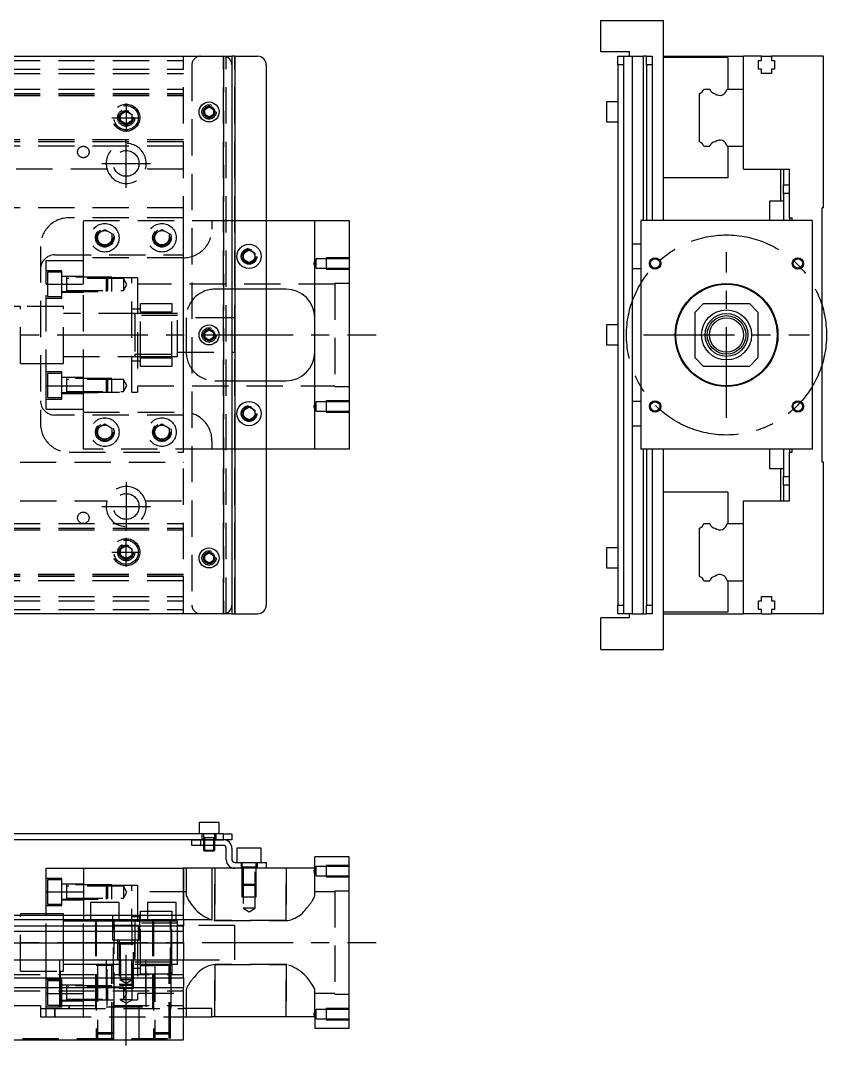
# Model space of a CAD drawing. Extents: x -15 to 762, y -285 to 112.
# Drawn here: x 480 to 762.1, y -248.6 to 110 of the extents above; entities that cross this region are included whole.
import ezdxf

# ---------------------------------------------------------------- set-up
doc = ezdxf.new("R2010")
doc.units = 0
doc.linetypes.add('CENTER', pattern=[50.8, 31.75, -6.35, 6.35, -6.35])
doc.linetypes.add('DASHED', pattern=[19.05, 12.7, -6.35])
doc.layers.get('0').update_dxf_attribs({"linetype": 'CONTINUOUS'})
doc.layers.add('CENTER', color=1, linetype='CENTER')

msp = doc.modelspace()

# ---------------------------------------------------------------- linework, layer by layer
at = {"color": 7, "linetype": 'CONTINUOUS'}
for p, q in [((683.1, 110), (705.1, 110)), ((683.1, 99), (683.1, 110)), ((705.1, 40), (705.1, 110)), ((3, 97.5), (551, 97.5)), ((551, 97.5), (554, 97.5)), ((554, 97.5), (554, 94.5)), ((555, 97.5), (554, 97.5)), ((555, 97.5), (555, -97.5)), ((555, 97.5), (563, 97.5)), ((693.1, 99), (683.1, 99)), ((689.1, 97.5), (691.1, 97.5)), ((689.1, 94.5), (689.1, 97.5)), ((691.1, 97.5), (694.1, 97.5)), ((691.1, 97.5), (691.1, 94.5)), ((693.1, 97.5), (693.1, 99)), ((694.1, 97.5), (694.1, 31.75)), ((694.1, 97.5), (698.1, 97.5)), ((698.1, 40), (698.1, 97.5)), ((699.1, 97.5), (698.1, 97.5)), ((699.1, 97.5), (701.1, 97.5)), ((699.1, 94.5), (699.1, 97.5)), ((701.1, 97.5), (701.1, 94.5)), ((705.1, 97.5), (733.1, 97.5)), ((727.6, 97), (705.1, 97)), ((727.6, 97), (727.6, 86)), ((733.1, 86), (733.1, 97.5)), ((739.4, 97.5), (733.1, 97.5)), ((739.4, 97.5), (742.8, 97.5)), ((739.4, 96), (739.4, 97.5)), ((742.8, 97.5), (742.8, 96)), ((761.1, 97.5), (742.8, 97.5)), ((761.1, 44.5), (761.1, 97.5)), ((554, 94.5), (554, -94.5)), ((566, 94.5), (566, -94.5)), ((691.1, 94.5), (689.1, 94.5)), ((689.1, 94.5), (689.1, -94.5)), ((691.1, 94.5), (691.1, -94.5)), ((701.1, 94.5), (699.1, 94.5)), ((699.1, 94.5), (699.1, 40)), ((701.1, 94.5), (701.1, 40)), ((738.25, 96), (739.4, 96)), ((738.25, 93), (738.25, 96)), ((742.8, 96), (743.95, 96)), ((743.95, 96), (743.95, 93)), ((739.4, 93), (738.25, 93)), ((739.4, 91.5), (739.4, 93)), ((742.8, 91.5), (739.4, 91.5)), ((742.8, 93), (742.8, 91.5)), ((743.95, 93), (742.8, 93)), ((717.6, 67.539608), (717.6, 84.460392)), ((719.139608, 86), (721.260392, 86)), ((727.281934, 86), (733.1, 86)), ((733.1, 66), (733.1, 86)), ((733.1, 66), (733.1, 86)), ((544.5, 78.866026), (546, 79.73205)), ((546, 79.73205), (547.5, 78.866026)), ((685.1, 81.5), (685.1, 78)), ((689.1, 81.5), (685.1, 81.5)), ((544.5, 77.133974), (544.5, 78.866026)), ((546, 76.26795), (544.5, 77.133974)), ((547.5, 77.133974), (546, 76.26795)), ((547.5, 78.866026), (547.5, 77.133974)), ((685.1, 78), (685.1, 74.5)), ((685.1, 74.5), (689.1, 74.5)), ((719.139608, 66), (721.260392, 66)), ((727.281934, 66), (733.1, 66)), ((727.6, 66), (727.6, 55)), ((733.1, 58), (733.1, 66)), ((733.1, 58), (749.1, 58)), ((746.1, 46.75), (746.1, 58)), ((747.1, 58), (747.1, 52.5)), ((749.1, 41), (749.1, 58)), ((727.6, 55), (705.1, 55)), ((747.1, 52.5), (749.1, 52.5)), ((747.1, 49.5), (747.1, 52.5)), ((742.1, 46.75), (742.1, 42.5)), ((747.1, 46.75), (742.1, 46.75)), ((749.1, 49.5), (747.1, 49.5)), ((747.1, 49.5), (747.1, 40)), ((761.1, 44.5), (760.6, 44.5)), ((760.6, -44.5), (760.6, 44.5)), ((566.005, 40), (583.005, 40)), ((583.005, -40), (583.005, 40)), ((583.005, 40), (595.005, 40)), ((595.005, 40), (595.005, -40)), ((697.1, 40), (697.1, -40)), ((757.1, 40), (697.1, 40)), ((742.1, 42.5), (742.1, 40)), ((749.1, 41), (750.1, 41)), ((749.1, 41), (749.1, 40)), ((750.1, 40), (750.1, 41)), ((757.1, 40), (757.1, -40)), ((558.005, 28.6547), (560.005, 29.809402)), ((560.005, 29.809402), (562.005, 28.6547)), ((694.1, 31.75), (694.1, 27.5)), ((697.1, 31.75), (694.1, 31.75)), ((558.005, 26.3453), (558.005, 28.6547)), ((560.005, 25.190598), (558.005, 26.3453)), ((562.005, 26.3453), (560.005, 25.190598)), ((562.005, 28.6547), (562.005, 26.3453)), ((694.1, 27.5), (694.1, 23.25)), ((694.1, 23.25), (694.1, -23.25)), ((694.1, 23.25), (697.1, 23.25)), ((573.005, 16), (566.005, 16)), ((719.1, 11), (716.1, 8)), ((719.1, 11), (735.1, 11)), ((738.1, 8), (735.1, 11)), ((716.1, -8), (716.1, 8)), ((738.1, 8), (738.1, -8)), ((544.505, 0.866026), (546.005, 1.73205)), ((544.505, -0.866026), (544.505, 0.866026)), ((546.005, 1.73205), (547.505, 0.866026)), ((547.505, 0.866026), (547.505, -0.866026)), ((685.1, 3.5), (685.1, 0)), ((689.1, 3.5), (685.1, 3.5)), ((546.005, -1.73205), (544.505, -0.866026)), ((547.505, -0.866026), (546.005, -1.73205)), ((685.1, 0), (685.1, -3.5)), ((685.1, -3.5), (689.1, -3.5)), ((716.1, -8), (719.1, -11)), ((735.1, -11), (738.1, -8)), ((735.1, -11), (719.1, -11)), ((566.005, -16), (573.005, -16)), ((694.1, -23.25), (694.1, -27.5)), ((697.1, -23.25), (694.1, -23.25)), ((558.005, -26.3453), (560.005, -25.190598)), ((558.005, -28.6547), (558.005, -26.3453)), ((560.005, -29.809402), (558.005, -28.6547)), ((560.005, -25.190598), (562.005, -26.3453)), ((562.005, -28.6547), (560.005, -29.809402)), ((562.005, -26.3453), (562.005, -28.6547)), ((694.1, -27.5), (694.1, -31.75)), ((694.1, -31.75), (694.1, -97.5)), ((694.1, -31.75), (697.1, -31.75)), ((583.005, -40), (566.005, -40)), ((595.005, -40), (583.005, -40)), ((757.1, -40), (697.1, -40)), ((698.1, -97.5), (698.1, -40)), ((699.1, -40), (699.1, -94.5)), ((701.1, -40), (701.1, -94.5)), ((705.1, -110), (705.1, -40)), ((742.1, -40), (742.1, -42.5)), ((742.1, -42.5), (742.1, -46.75)), ((747.1, -40), (747.1, -49.5)), ((748.7, -39.999994), (748.7, -40.000852)), ((749.1, -40), (749.1, -41)), ((749.1, -58), (749.1, -41)), ((749.1, -41), (750.1, -41)), ((750.1, -41), (750.1, -40)), ((761.1, -44.5), (760.6, -44.5)), ((761.1, -97.5), (761.1, -44.5)), ((742.1, -46.75), (747.1, -46.75)), ((746.1, -58), (746.1, -46.75)), ((747.1, -49.5), (749.1, -49.5)), ((747.1, -52.5), (747.1, -49.5)), ((749.1, -52.5), (747.1, -52.5)), ((747.1, -52.5), (747.1, -58)), ((727.6, -55), (705.1, -55)), ((727.6, -55), (727.6, -66)), ((733.1, -66), (733.1, -58)), ((733.1, -58), (749.1, -58)), ((717.6, -84.460392), (717.6, -67.539608)), ((719.139608, -66), (721.260392, -66)), ((727.281934, -66), (733.1, -66)), ((733.1, -86), (733.1, -66)), ((733.1, -86), (733.1, -66)), ((685.1, -74.5), (685.1, -78)), ((689.1, -74.5), (685.1, -74.5)), ((544.5, -77.133974), (546, -76.26795)), ((544.5, -78.866026), (544.5, -77.133974)), ((546, -79.73205), (544.5, -78.866026)), ((546, -76.26795), (547.5, -77.133974)), ((547.5, -78.866026), (546, -79.73205)), ((547.5, -77.133974), (547.5, -78.866026)), ((685.1, -78), (685.1, -81.5)), ((685.1, -81.5), (689.1, -81.5)), ((719.139608, -86), (721.260392, -86)), ((727.281934, -86), (733.1, -86)), ((727.6, -86), (727.6, -97)), ((733.1, -97.5), (733.1, -86)), ((738.25, -93), (739.4, -93)), ((738.25, -96), (738.25, -93)), ((739.4, -91.5), (742.8, -91.5)), ((739.4, -93), (739.4, -91.5)), ((742.8, -91.5), (742.8, -93)), ((742.8, -93), (743.95, -93)), ((743.95, -93), (743.95, -96)), ((554, -94.5), (554, -97.5)), ((689.1, -94.5), (691.1, -94.5)), ((689.1, -97.5), (689.1, -94.5)), ((691.1, -94.5), (691.1, -97.5)), ((699.1, -94.5), (701.1, -94.5)), ((699.1, -97.5), (699.1, -94.5)), ((701.1, -94.5), (701.1, -97.5)), ((739.4, -96), (738.25, -96)), ((739.4, -97.5), (739.4, -96)), ((742.8, -96), (742.8, -97.5)), ((743.95, -96), (742.8, -96)), ((551, -97.5), (3, -97.5)), ((554, -97.5), (551, -97.5)), ((554, -97.5), (555, -97.5)), ((555, -97.5), (563, -97.5)), ((683.1, -110), (683.1, -99)), ((693.1, -99), (683.1, -99)), ((691.1, -97.5), (689.1, -97.5)), ((694.1, -97.5), (691.1, -97.5)), ((693.1, -99), (693.1, -97.5)), ((694.1, -97.5), (698.1, -97.5)), ((698.1, -97.5), (699.1, -97.5)), ((701.1, -97.5), (699.1, -97.5)), ((727.6, -97), (705.1, -97)), ((705.1, -97.5), (733.1, -97.5)), ((739.4, -97.5), (733.1, -97.5)), ((739.4, -97.5), (742.8, -97.5)), ((761.1, -97.5), (742.8, -97.5)), ((683.1, -110), (705.1, -110)), ((549.505, -170.55), (542.505, -170.55)), ((542.505, -170.55), (542.505, -174.55)), ((549.505, -174.55), (549.505, -170.55)), ((551, -174.55), (377, -174.55)), ((551.005, -176.55), (551.005, -174.55)), ((551.005, -174.55), (554.005, -174.55)), ((554.005, -174.55), (554.005, -176.55)), ((543, -176.55), (377, -176.55)), ((540.005, -178.55), (540.005, -176.55)), ((543.005, -178.55), (540.005, -178.55)), ((543.005, -176.55), (543.005, -178.55)), ((543.005, -176.55), (551.005, -176.55)), ((551.005, -176.55), (543.005, -176.55)), ((551.005, -178.55), (543.005, -178.55)), ((544.005, -178.55), (544.005, -180.2)), ((544.355, -178.55), (544.355, -180.55)), ((547.655, -180.55), (547.655, -178.55)), ((548.005, -180.2), (548.005, -178.55)), ((554.005, -176.55), (551.005, -176.55)), ((544.005, -180.2), (548.005, -180.2)), ((544.005, -180.2), (544.355, -180.55)), ((547.655, -180.55), (544.355, -180.55)), ((547.655, -180.55), (548.005, -180.2)), ((552.005, -183.55), (552.005, -179.55)), ((554.005, -179.55), (554.005, -183.55)), ((564.255, -179.55), (555.755, -179.55)), ((555.755, -179.55), (555.755, -184.55)), ((564.255, -184.55), (564.255, -179.55)), ((595.005, -182.55), (583.005, -182.55)), ((583.005, -186.55), (583.005, -182.55)), ((595.005, -242.55), (595.005, -182.55)), ((555.005, -184.55), (563.005, -184.55)), ((563.005, -186.55), (563.005, -184.55)), ((563.005, -184.55), (566.005, -184.55)), ((566.005, -184.55), (566.005, -186.55)), ((489.005, -186.55), (502.005, -186.55)), ((489.005, -194.76658), (489.005, -186.55)), ((502.005, -186.55), (502.005, -203.05)), ((502.005, -186.55), (537.005, -186.55)), ((537.005, -203.05), (537.005, -186.55)), ((547.005, -186.55), (537.005, -186.55)), ((555.005, -186.55), (547.005, -186.55)), ((547.005, -186.55), (547.005, -204.55)), ((563.005, -186.55), (555.005, -186.55)), ((566.005, -186.55), (563.005, -186.55)), ((583.005, -186.55), (566.005, -186.55)), ((489.005, -194.76658), (502.005, -194.76658)), ((489.005, -203.05), (489.005, -194.76658)), ((514.505, -198.55), (504.505, -198.55)), ((504.505, -198.55), (504.505, -203.05)), ((514.505, -203.05), (514.505, -198.55)), ((534.505, -198.55), (524.505, -198.55)), ((524.505, -198.55), (524.505, -203.05)), ((534.505, -203.05), (534.505, -198.55)), ((537, -203.05), (370.5, -203.05)), ((480.005, -202.55), (480, -202.55)), ((480.005, -202.55), (480.005, -203.05)), ((489.005, -202.55), (480.005, -202.55)), ((480.01, -202.55), (480.005, -202.55)), ((537.005, -204.589608), (537.005, -203.05)), ((537, -204.589608), (370.5, -204.589608)), ((370.5, -206.710392), (537, -206.710392)), ((547.005, -204.55), (537.005, -204.55)), ((537.005, -204.589608), (537.005, -206.710392)), ((537.005, -208.620532), (537.005, -206.710392)), ((537, -208.620532), (370.5, -208.620532)), ((537.005, -212.731934), (537.005, -208.620532)), ((537, -212.731934), (370.5, -212.731934)), ((537.005, -212.731934), (537.005, -218.55)), ((17, -218.55), (537, -218.55)), ((537.005, -224.85), (537.005, -218.55)), ((17, -224.85), (537, -224.85)), ((537.005, -224.85), (537.005, -228.25)), ((17, -228.25), (537, -228.25)), ((537.005, -246.55), (537.005, -228.25)), ((547.005, -235.55), (537.005, -235.55)), ((547.005, -238.55), (547.005, -235.55)), ((537.005, -238.55), (547.005, -238.55)), ((583.005, -238.55), (547.005, -238.55)), ((583.005, -238.55), (583.005, -242.55)), ((595.005, -242.55), (583.005, -242.55)), ((17, -246.55), (537, -246.55))]:
    msp.add_line(p, q, dxfattribs=at)
at = {"color": 3, "linetype": 'DASHED'}
for p, q in [((537, -97.5), (537, 97.5)), ((551, -97.5), (551, 97.5)), ((551, 97.5), (551, -97.5)), ((552, -97.5), (552, 97.5)), ((555, -97.5), (555, 97.5)), ((17, 96), (537, 96)), ((540, 94.5), (540, -94.5)), ((17, 93), (537, 93)), ((17, 91.5), (537, 91.5)), ((17, 86), (537, 86)), ((17, 84.460392), (537, 84.460392)), ((17, 84.403994), (537, 84.403994)), ((17, 83.8), (537, 83.8)), ((515, 77.1547), (517, 78.309402)), ((515, 74.8453), (515, 77.1547)), ((517, 78.309402), (519, 77.1547)), ((519, 77.1547), (519, 74.8453)), ((519.483582, 76.286038), (519.5, 76)), ((547.973226, 78.326156), (548, 78)), ((517, 73.690598), (515, 74.8453)), ((519, 74.8453), (517, 73.690598)), ((537, 68.2), (17, 68.2)), ((537, 67.596006), (17, 67.596006)), ((537, 67.539608), (17, 67.539608)), ((537, 66), (17, 66)), ((510.291796, 58), (403.708204, 58)), ((537, 58), (523.708204, 58)), ((537, 44.5), (22.640312, 44.5)), ((537.005, 41), (497.005, 41)), ((502.005, 27), (502.005, 40)), ((502.005, 40), (547.005, 40)), ((537.005, 28), (537.005, 41)), ((547.005, 40), (547.005, 37)), ((547.005, 40), (554.005, 40)), ((554.005, 40), (566.005, 40)), ((507.005, 35.443376), (509.505, 36.886752)), ((509.505, 36.886752), (512.005, 35.443376)), ((527.005, 35.443376), (529.505, 36.886752)), ((529.505, 36.886752), (532.005, 35.443376)), ((507.005, 32.556624), (507.005, 35.443376)), ((509.505, 31.113248), (507.005, 32.556624)), ((512.005, 32.556624), (509.505, 31.113248)), ((512.005, 35.443376), (512.005, 32.556624)), ((512.482798, 34.364306), (512.505, 34)), ((527.005, 32.556624), (527.005, 35.443376)), ((529.505, 31.113248), (527.005, 32.556624)), ((532.005, 32.556624), (529.505, 31.113248)), ((532.005, 35.443376), (532.005, 32.556624)), ((532.482798, 34.364306), (532.505, 34)), ((487.005, 31), (487.005, -31)), ((489.005, 26), (502.005, 26)), ((489.005, 17.78342), (489.005, 26)), ((492.005, 28), (537.005, 28)), ((502.005, 17.78342), (502.005, 27)), ((537.005, 27), (502.005, 27)), ((502.005, 17.78342), (502.005, 26)), ((537.005, -28), (537.005, 28)), ((557.505, 27.5), (557.53189, 27.865682)), ((583.505, 26.65), (582.552372, 25)), ((583.505, 23.35), (583.505, 26.65)), ((587.005, 26.65), (583.505, 26.65)), ((587.005, 26.999994), (587.005, 23.000006)), ((595.005, 26.999994), (587.005, 26.999994)), ((595.005, 26.65), (587.005, 26.65)), ((494.505, 22.42767), (489.005, 22.42767)), ((489.505, 21.92767), (489.505, 13.42767)), ((494.505, 21.92767), (489.505, 21.92767)), ((494.505, 12.92767), (494.505, 22.42767)), ((582.552372, 25), (583.505, 23.35)), ((583.505, 23.35), (587.005, 23.35)), ((587.005, 23.35), (595.005, 23.35)), ((587.005, 23.000006), (595.005, 23.000006)), ((502.005, 20.42767), (494.505, 20.42767)), ((512.005, 20.177664), (494.505, 20.177664)), ((496.105, 20.177674), (496.105, 15.177664)), ((516.005, 19.77767), (496.105, 19.77767)), ((519.005, 20), (502.005, 20)), ((519.005, 20), (502.005, 20)), ((510.105, 15.17767), (510.105, 20.17767)), ((510.505, 19.77767), (510.105, 20.17767)), ((510.505, 19.77767), (510.505, 15.57767)), ((512.005, 15.177674), (512.005, 20.177664)), ((516.005, 19.77767), (516.005, 15.57767)), ((517.217436, 17.67767), (516.005, 19.77767)), ((519.005, -20), (519.005, 20)), ((521.005, 20), (519.005, 20)), ((521.005, 20), (521.005, -20)), ((590.005, 18), (590.005, -18)), ((595.005, 18), (590.005, 18)), ((489.005, -17.78342), (489.005, 17.78342)), ((489.005, 17.78342), (502.005, 17.78342)), ((494.505, 15.177674), (512.005, 15.177674)), ((494.505, 14.92767), (502.005, 14.92767)), ((496.105, 15.57767), (516.005, 15.57767)), ((502.005, -17.78342), (502.005, 17.78342)), ((502.005, -17.78342), (502.005, 17.78342)), ((510.105, 15.17767), (510.505, 15.57767)), ((516.005, 15.57767), (517.217436, 17.67767)), ((590.005, 17.75), (521.005, 17.75)), ((554.005, 16), (548.005, 16)), ((566.005, 16), (554.005, 16)), ((489.005, 12.92767), (494.505, 12.92767)), ((489.505, 13.42767), (494.505, 13.42767)), ((522.005, 11), (533.005, 11)), ((522.005, 8), (522.005, 11)), ((533.005, 11), (533.005, 8)), ((480.005, 10), (292, 10)), ((480.005, -10), (480.005, 10)), ((495.005, 10), (480.005, 10)), ((495.005, 10), (489.005, 10)), ((495.005, -10), (495.005, 10)), ((495.005, -10), (495.005, 10)), ((520.01, 7.5), (495.005, 7.5)), ((520, 7.5), (495.005, 7.5)), ((522.005, 9), (519.005, 9)), ((533.005, 7.5), (520, 7.5)), ((520.01, 7.5), (520, 7.5)), ((520.005, 6.950984), (520.005, 7.5)), ((520.005, 7.5), (520.005, 6.951128)), ((533.005, 7.5), (520.01, 7.5)), ((533.005, 8), (522.005, 8)), ((522.005, -8), (522.005, 8)), ((533.005, -8), (533.005, 8)), ((535.005, 7.5), (533.005, 7.5)), ((535.005, -7.5), (535.005, 7.5)), ((520.005, 6.951128), (520.005, -6.950984)), ((535.005, 6.75), (520.005, 6.75)), ((554.005, 6), (535.005, 6)), ((538.005, 6), (538.005, -6)), ((555.005, 6), (554.005, 6)), ((555.005, -6), (555.005, 6)), ((547.978226, 0.326156), (548.005, 0)), ((520.005, -6.75), (535.005, -6.75)), ((520.005, -7.499332), (520.005, -6.950962)), ((520.005, -6.950984), (520.005, -7.5)), ((535.005, -6), (554.005, -6)), ((554.005, -6), (555.005, -6)), ((292, -10), (480.005, -10)), ((480.005, -10), (495.005, -10)), ((489.005, -10), (495.005, -10)), ((495.005, -7.5), (520.01, -7.5)), ((495.005, -7.5), (520, -7.5)), ((519.005, -9), (522.005, -9)), ((520, -7.5), (533.005, -7.5)), ((520, -7.5), (520.01, -7.5)), ((520.005, -7.5), (520.005, -7.499332)), ((520.01, -7.5), (533.005, -7.5)), ((522.005, -8), (533.005, -8)), ((522.005, -11), (522.005, -8)), ((533.005, -7.5), (535.005, -7.5)), ((533.005, -8), (533.005, -11)), ((494.505, -12.92767), (489.005, -12.92767)), ((489.505, -13.42767), (489.505, -21.92767)), ((494.505, -13.42767), (489.505, -13.42767)), ((494.505, -22.42767), (494.505, -12.92767)), ((533.005, -11), (522.005, -11)), ((489.005, -17.78342), (502.005, -17.78342)), ((489.005, -26), (489.005, -17.78342)), ((502.005, -14.92767), (494.505, -14.92767)), ((512.005, -15.177674), (494.505, -15.177674)), ((496.105, -15.177664), (496.105, -20.177674)), ((516.005, -15.57767), (496.105, -15.57767)), ((502.005, -26), (502.005, -17.78342)), ((502.005, -27), (502.005, -17.78342)), ((510.105, -20.17767), (510.105, -15.17767)), ((510.505, -15.57767), (510.105, -15.17767)), ((510.505, -15.57767), (510.505, -19.77767)), ((512.005, -20.177664), (512.005, -15.177674)), ((516.005, -15.57767), (516.005, -19.77767)), ((517.217436, -17.67767), (516.005, -15.57767)), ((516.005, -19.77767), (517.217436, -17.67767)), ((521.005, -17.75), (590.005, -17.75)), ((548.005, -16), (554.005, -16)), ((554.005, -16), (566.005, -16)), ((494.505, -20.177664), (512.005, -20.177664)), ((494.505, -20.42767), (502.005, -20.42767)), ((496.105, -19.77767), (516.005, -19.77767)), ((502.005, -20), (519.005, -20)), ((502.005, -20), (519.005, -20)), ((510.105, -20.17767), (510.505, -19.77767)), ((519.005, -20), (521.005, -20)), ((590.005, -18), (595.005, -18)), ((489.005, -22.42767), (494.505, -22.42767)), ((489.505, -21.92767), (494.505, -21.92767)), ((583.505, -23.35), (582.552372, -25)), ((582.552372, -25), (583.505, -26.65)), ((583.505, -26.65), (583.505, -23.35)), ((587.005, -23.35), (583.505, -23.35)), ((587.005, -23.000006), (587.005, -26.999994)), ((595.005, -23.000006), (587.005, -23.000006)), ((595.005, -23.35), (587.005, -23.35)), ((489.005, -26), (502.005, -26)), ((537.005, -28), (492.005, -28)), ((502.005, -27), (537.005, -27)), ((502.005, -40), (502.005, -27)), ((537.005, -41), (537.005, -28)), ((557.505, -27.5), (557.53189, -27.134318)), ((583.505, -26.65), (587.005, -26.65)), ((587.005, -26.65), (595.005, -26.65)), ((587.005, -26.999994), (595.005, -26.999994)), ((507.005, -32.556624), (509.505, -31.113248)), ((509.505, -31.113248), (512.005, -32.556624)), ((527.005, -32.556624), (529.505, -31.113248)), ((529.505, -31.113248), (532.005, -32.556624)), ((506.505, -34), (506.525026, -33.653944)), ((507.005, -35.443376), (507.005, -32.556624)), ((509.505, -36.886752), (507.005, -35.443376)), ((512.005, -35.443376), (509.505, -36.886752)), ((512.005, -32.556624), (512.005, -35.443376)), ((526.505, -34), (526.525026, -33.653944)), ((527.005, -35.443376), (527.005, -32.556624)), ((529.505, -36.886752), (527.005, -35.443376)), ((532.005, -35.443376), (529.505, -36.886752)), ((532.005, -32.556624), (532.005, -35.443376)), ((547.005, -37), (547.005, -40)), ((497.005, -41), (537.005, -41)), ((547.005, -40), (502.005, -40)), ((554.005, -40), (547.005, -40)), ((566.005, -40), (554.005, -40)), ((22.640312, -44.5), (537, -44.5)), ((403.708204, -58), (510.291796, -58)), ((523.708204, -58), (537, -58)), ((17, -66), (537, -66)), ((17, -67.539608), (537, -67.539608)), ((17, -67.596006), (537, -67.596006)), ((17, -68.2), (537, -68.2)), ((515, -74.8453), (517, -73.690598)), ((515, -77.1547), (515, -74.8453)), ((517, -73.690598), (519, -74.8453)), ((519, -74.8453), (519, -77.1547)), ((517, -78.309402), (515, -77.1547)), ((519, -77.1547), (517, -78.309402)), ((519.483582, -75.713962), (519.5, -76)), ((547.973226, -77.673844), (548, -78)), ((537, -83.8), (17, -83.8)), ((537, -84.403994), (17, -84.403994)), ((537, -84.460392), (17, -84.460392)), ((537, -86), (17, -86)), ((537, -86), (537, -84.460392)), ((17, -91.5), (537, -91.5)), ((17, -93), (537, -93)), ((17, -96), (537, -96)), ((543.505, -174.55), (543.505, -176.55)), ((544.005, -174.55), (544.005, -178.55)), ((548.005, -178.55), (548.005, -174.55)), ((548.505, -176.55), (548.505, -174.55)), ((540.005, -176.55), (543.005, -176.55)), ((548.005006, -175.95), (544.004994, -175.95)), ((544.005006, -176.55), (544.005006, -178.55)), ((544.355, -175.95), (544.355, -178.55)), ((547.655, -178.55), (547.655, -175.95)), ((548.004994, -178.55), (548.004994, -176.55)), ((557.255, -184.55), (557.255, -186.55)), ((562.505006, -186.15), (557.504994, -186.15)), ((557.505006, -184.55), (557.505006, -196.55)), ((557.905, -186.15), (557.905, -200.55)), ((562.105, -200.55), (562.105, -186.15)), ((562.504994, -196.55), (562.504994, -184.55)), ((562.755, -186.55), (562.755, -184.55)), ((583.505, -185.9), (582.552372, -187.55)), ((583.505, -189.2), (583.505, -185.9)), ((587.005, -185.9), (583.505, -185.9)), ((587.005, -185.550006), (587.005, -189.549994)), ((595.005, -185.550006), (587.005, -185.550006)), ((595.005, -185.9), (587.005, -185.9)), ((537.005, -186.55), (537.005, -203.05)), ((538.005, -186.55), (538.005, -195.844836)), ((548.005, -204.864786), (548.005, -186.55)), ((548.005, -186.55), (548.005, -204.864786)), ((573.005, -186.55), (573.005, -204.864786)), ((573.005, -204.864786), (573.005, -186.55)), ((582.552372, -187.55), (583.505, -189.2)), ((583.005, -195.844836), (583.005, -186.55)), ((583.505, -189.2), (587.005, -189.2)), ((587.005, -189.2), (595.005, -189.2)), ((587.005, -189.549994), (595.005, -189.549994)), ((494.505, -190.12233), (489.005, -190.12233)), ((489.505, -190.62233), (489.505, -194.87233)), ((494.505, -190.62233), (489.505, -190.62233)), ((494.505, -199.62233), (494.505, -190.12233)), ((502.005, -192.12233), (494.505, -192.12233)), ((512.005, -192.372336), (494.505, -192.372336)), ((496.105, -192.372326), (496.105, -197.372336)), ((516.005, -192.77233), (496.105, -192.77233)), ((519.005, -192.55), (502.005, -192.55)), ((510.105, -194.87233), (510.105, -192.37233)), ((510.505, -192.77233), (510.105, -192.37233)), ((510.505, -192.77233), (510.505, -194.87233)), ((512.005, -197.372326), (512.005, -192.372336)), ((516.005, -192.77233), (516.005, -194.87233)), ((517.217436, -194.87233), (516.005, -192.77233)), ((519.105, -232.55), (519.005, -192.55)), ((521.005, -192.55), (519.005, -192.55)), ((521.005, -192.55), (521.005, -232.55)), ((557.505, -192.15), (562.505, -192.15)), ((557.505, -192.15), (557.905, -192.55)), ((562.105, -192.55), (557.905, -192.55)), ((562.105, -192.55), (562.505, -192.15)), ((489.505, -194.87233), (489.505, -199.12233)), ((496.105, -196.97233), (516.005, -196.97233)), ((510.105, -197.37233), (510.105, -194.87233)), ((510.105, -197.37233), (510.505, -196.97233)), ((510.505, -194.87233), (510.505, -196.97233)), ((516.005, -194.87233), (516.005, -196.97233)), ((516.005, -196.97233), (517.217436, -194.87233)), ((538.005, -194.8), (521.005, -194.8)), ((538.005, -195.844836), (538.04124, -196.174956)), ((557.505006, -196.55), (562.504994, -196.55)), ((582.885924, -196.480348), (582.97686, -196.133354)), ((582.97686, -196.133354), (583.005, -195.844836)), ((590.005, -194.8), (583.005, -194.8)), ((590.005, -194.55), (590.005, -230.55)), ((595.005, -194.55), (590.005, -194.55)), ((489.005, -199.62233), (494.505, -199.62233)), ((489.505, -199.12233), (494.505, -199.12233)), ((494.505, -197.372326), (512.005, -197.372326)), ((494.505, -197.62233), (502.005, -197.62233)), ((562.105, -200.55), (557.905, -200.55)), ((557.905, -200.55), (560.005, -201.762436)), ((560.005, -201.762436), (562.105, -200.55)), ((480.005, -202.550502), (480.005, -202.55)), ((480.005, -222.55), (480.005, -203.047168)), ((495.005, -202.55), (489.005, -202.55)), ((489.005, -218.55), (489.005, -203.05)), ((495.005, -203.05), (495.005, -202.55)), ((495.005, -212.55), (495.005, -203.05)), ((502.005, -203.05), (502.005, -204.55)), ((504.505, -203.05), (504.505, -204.55)), ((512.25, -203.05), (512.25, -211.55)), ((514.505, -204.55), (514.505, -203.05)), ((522.005, -203.55), (519.005, -203.55)), ((521.75, -211.55), (521.75, -203.05)), ((522.005, -201.55), (533.005, -201.55)), ((522.005, -203.05), (522.005, -201.55)), ((522.005, -204.55), (522.005, -203.05)), ((524.505, -203.05), (524.505, -204.55)), ((533.005, -201.55), (533.005, -203.05)), ((533.005, -203.05), (533.005, -204.55)), ((534.505, -204.55), (534.505, -203.05)), ((502.005, -205.05), (495.005, -205.05)), ((502.005, -218.55), (502.005, -204.55)), ((537.005, -204.55), (502.005, -204.55)), ((506.505, -205.05), (502.005, -205.05)), ((506.255, -204.55), (506.255, -235.55)), ((506.504923, -204.55), (506.505006, -246.05)), ((512.505, -205.05), (506.505, -205.05)), ((512.504994, -246.05), (512.505077, -204.55)), ((519.005, -205.05), (512.505, -205.05)), ((521.25, -206.55), (512.75, -206.55)), ((512.75, -206.55), (512.75, -211.55)), ((512.755, -206.55), (512.755, -204.55)), ((520.005, -205.05), (519.005, -205.05)), ((520.005, -205.05), (520, -220.05)), ((535.005, -205.8), (520.00475, -205.8)), ((522.005, -205.05), (520.005, -205.05)), ((521.25, -211.55), (521.25, -206.55)), ((522.005, -220.55), (522.005, -204.55)), ((526.505, -205.05), (522.005, -205.05)), ((526.255, -204.55), (526.255, -235.55)), ((526.504923, -204.55), (526.505006, -246.05)), ((532.505, -205.05), (526.505, -205.05)), ((532.504994, -246.05), (532.505077, -204.55)), ((533.005, -205.05), (532.505, -205.05)), ((532.755, -235.55), (532.755, -204.55)), ((533.005, -220.55), (533.005, -204.55)), ((535.005, -205.05), (533.005, -205.05)), ((535.005, -212.55), (535.005, -205.05)), ((537.005, -206.55), (535.005, -206.55)), ((555.005, -206.55), (537.005, -206.55)), ((547.621488, -204.849422), (548.005, -204.864786)), ((573.005, -204.864786), (548.005, -204.864786)), ((548.005, -204.864786), (573.005, -204.864786)), ((555.005, -212.55), (555.005, -206.55)), ((480.005, -212.750066), (480.005, -212.349938)), ((495.005, -218.55), (495.005, -212.55)), ((512.25, -211.55), (521.75, -211.55)), ((512.755, -235.55), (512.755, -211.55)), ((514, -211.55), (514, -218.55)), ((519.500006, -213.15), (514.499994, -213.15)), ((514.500006, -211.55), (514.500006, -228.55)), ((514.9, -213.15), (514.9, -232.55)), ((519.1, -232.55), (519.1, -213.15)), ((519.499994, -228.55), (519.499994, -211.55)), ((520, -218.55), (520, -211.55)), ((535.005, -220.05), (535.005, -212.55)), ((555.005, -218.55), (555.005, -212.55)), ((489.005, -224.85), (489.005, -218.55)), ((493.713204, -218.55), (493.713204, -224.85)), ((494.005, -235.05), (494.005, -218.55)), ((495.005, -222.55), (495.005, -218.55)), ((502.005, -224.85), (502.005, -218.55)), ((510, -218.55), (510, -235.05)), ((510.291796, -234.55), (510.291796, -218.55)), ((515.005, -218.55), (515.005, -225.55)), ((519.005, -225.55), (519.005, -218.55)), ((523.708204, -218.55), (523.708204, -234.55)), ((524, -235.05), (524, -218.55)), ((537.005, -218.55), (555.005, -218.55)), ((495.005, -220.05), (502.005, -220.05)), ((502.005, -220.05), (520.01, -220.05)), ((512.505006, -220.55), (506.504994, -220.55)), ((507.005, -220.55), (507.005, -246.05)), ((512.005, -246.05), (512.005, -220.55)), ((519.005, -221.55), (522.005, -221.55)), ((520, -220.05), (533.005, -220.05)), ((520.005, -219.3), (535.005, -219.3)), ((520.01, -220.05), (533.005, -220.05)), ((522.005, -220.55), (526.40499, -220.55)), ((522.005, -223.55), (522.005, -220.55)), ((532.505006, -220.55), (526.504994, -220.55)), ((527.005, -220.55), (527.005, -246.05)), ((532.005, -246.05), (532.005, -220.55)), ((533.005, -220.05), (535.005, -220.05)), ((533.005, -220.55), (533.005, -223.55)), ((548.005, -220.235214), (573.005, -220.235214)), ((573.005, -220.235214), (548.005, -220.235214)), ((548.005, -238.55), (548.005, -220.235214)), ((548.005, -220.235214), (548.005, -238.55)), ((573.005, -220.235214), (573.005, -238.55)), ((573.005, -238.55), (573.005, -220.235214)), ((573.388512, -220.250578), (573.005, -220.235214)), ((17, -223.7), (537, -223.7)), ((480, -222.55), (480.005, -222.55)), ((480.005, -222.55), (480.296796, -222.55)), ((480.005, -222.55), (493.713204, -222.55)), ((480.005, -222.55), (480.01, -222.55)), ((489.005, -228.25), (489.005, -224.85)), ((494.505, -225.47767), (489.005, -225.47767)), ((493.713204, -222.55), (495.005, -222.55)), ((493.713204, -224.85), (493.713204, -228.25)), ((494.505, -234.97767), (494.505, -225.47767)), ((502.005, -228.25), (502.005, -224.85)), ((519.005, -225.55), (515.005, -225.55)), ((515.005, -225.55), (517.005, -226.7047)), ((517.005, -226.7047), (519.005, -225.55)), ((533.005, -223.55), (522.005, -223.55)), ((17, -229.4), (537, -229.4)), ((489.005, -230.33342), (489.005, -228.25)), ((489.505, -225.97767), (489.505, -228.25)), ((493.713204, -225.97767), (489.505, -225.97767)), ((489.505, -228.25), (489.505, -230.22767)), ((494.505, -225.97767), (493.713204, -225.97767)), ((493.713204, -228.25), (493.713204, -234.55)), ((502.005, -227.47767), (494.505, -227.47767)), ((512.005, -227.727674), (494.505, -227.727674)), ((496.105, -227.727664), (496.105, -232.727674)), ((516.005, -228.12767), (496.105, -228.12767)), ((502.005, -235.55), (502.005, -228.25)), ((510.105, -228.25), (510.105, -227.72767)), ((510.505, -228.12767), (510.105, -227.72767)), ((510.105, -230.22767), (510.105, -228.25)), ((510.505, -228.12767), (510.505, -228.25)), ((510.505, -228.25), (510.505, -230.22767)), ((514.5, -227.15), (519.5, -227.15)), ((514.5, -227.15), (514.9, -227.55)), ((514.500006, -228.55), (519.499994, -228.55)), ((519.1, -227.55), (514.9, -227.55)), ((516.005, -228.12767), (516.005, -230.22767)), ((517.217436, -230.22767), (516.005, -228.12767)), ((519.1, -227.55), (519.5, -227.15)), ((538.03314, -228.966646), (538.005, -229.255164)), ((538.005, -229.255164), (538.005, -238.55)), ((538.124076, -228.619652), (538.03314, -228.966646)), ((583.005, -229.255164), (582.96876, -228.925044)), ((583.005, -238.55), (583.005, -229.255164)), ((489.005, -230.33342), (493.713204, -230.33342)), ((489.005, -234.55), (489.005, -230.33342)), ((489.505, -230.22767), (489.505, -234.47767)), ((493.713204, -230.33342), (502.005, -230.33342)), ((494.505, -232.727664), (512.005, -232.727664)), ((494.505, -232.97767), (502.005, -232.97767)), ((496.105, -232.32767), (516.005, -232.32767)), ((502.005, -232.55), (506.505, -232.55)), ((507.005, -232.55), (510.28267, -232.55)), ((510.105, -232.72767), (510.105, -230.22767)), ((510.105, -232.72767), (510.505, -232.32767)), ((510.28267, -232.55), (512.005, -232.55)), ((510.505, -230.22767), (510.505, -232.32767)), ((512.005, -232.55), (512.505, -232.55)), ((519.1, -232.55), (514.9, -232.55)), ((514.9, -232.55), (517, -233.762436)), ((516.005, -230.22767), (516.005, -232.32767)), ((516.005, -232.32767), (517.217436, -230.22767)), ((517, -233.762436), (519.1, -232.55)), ((519.105, -232.55), (521.005, -232.55)), ((521.005, -230.3), (538.005, -230.3)), ((583.005, -230.3), (590.005, -230.3)), ((590.005, -230.55), (595.005, -230.55)), ((17, -234.55), (537, -234.55)), ((487.005, -234.55), (487.005, -235.55)), ((487.005, -235.55), (497.005, -235.55)), ((487.005, -235.55), (487.005, -238.55)), ((489.005, -238.55), (489.005, -234.55)), ((489.005, -234.97767), (494.505, -234.97767)), ((489.505, -234.47767), (493.713204, -234.47767)), ((492.005, -238.55), (492.005, -235.55)), ((492.005, -235.55), (492.005, -238.55)), ((493.713204, -234.47767), (494.505, -234.47767)), ((497.005, -235.55), (497.005, -234.55)), ((497.005, -234.55), (497.005, -235.55)), ((497.005, -235.55), (537.005, -235.55)), ((502.005, -238.55), (502.005, -235.55)), ((510, -235.05), (524, -235.05)), ((512.5, -235.05), (512.5, -246.55)), ((521.5, -246.55), (521.5, -235.05)), ((583.505, -235.9), (582.552372, -237.55)), ((583.505, -239.2), (583.505, -235.9)), ((587.005, -235.9), (583.505, -235.9)), ((587.005, -235.550006), (587.005, -239.549994)), ((595.005, -235.550006), (587.005, -235.550006)), ((595.005, -235.9), (587.005, -235.9)), ((487.005, -238.55), (492.005, -238.55)), ((492.005, -238.55), (537.005, -238.55)), ((582.552372, -237.55), (583.505, -239.2)), ((583.505, -239.2), (587.005, -239.2)), ((587.005, -239.2), (595.005, -239.2)), ((587.005, -239.549994), (595.005, -239.549994)), ((23.499992, -246.05), (537, -246.05)), ((506.505, -244.05), (512.505, -244.05)), ((506.505, -244.05), (507.005, -244.55)), ((512.005, -244.55), (507.005, -244.55)), ((512.005, -244.55), (512.505, -244.05)), ((526.505, -244.05), (532.505, -244.05)), ((526.505, -244.05), (527.005, -244.55)), ((532.005, -244.55), (527.005, -244.55)), ((532.005, -244.55), (532.505, -244.05))]:
    msp.add_line(p, q, dxfattribs=at)
for centre, radius in [((517, 76), 4.75), ((517, 76), 4.25), ((517, 76), 3), ((546, 78), 2.5), ((546, 78), 2), ((517, 76), 2.5), ((517, 76), 2.1), ((502, 64), 2), ((517, 60), 4.5), ((509.505, 34), 5), ((509.505, 34), 3.25), ((509.505, 34), 3), ((509.505, 34), 2.5), ((529.505, 34), 5), ((529.505, 34), 3.25), ((529.505, 34), 3), ((529.505, 34), 2.5), ((560.005, 27.5), 2.75), ((560.005, 27.5), 2.5), ((546.005, 0), 2.5), ((546.005, 0), 2), ((560.005, -27.5), 2.75), ((560.005, -27.5), 2.5), ((509.505, -34), 5), ((509.505, -34), 3.25), ((509.505, -34), 3), ((509.505, -34), 2.5), ((529.505, -34), 5), ((529.505, -34), 3.25), ((529.505, -34), 3), ((529.505, -34), 2.5), ((517, -60), 4.5), ((502, -64), 2), ((517, -76), 4.75), ((517, -76), 4.25), ((517, -76), 3), ((517, -76), 2.5), ((517, -76), 2.1), ((546, -78), 2.5), ((546, -78), 2)]:
    msp.add_circle(centre, radius, dxfattribs=at)
at = {"color": 7, "linetype": 'CONTINUOUS'}
for centre, radius in [((546, 78), 3.5), ((560.005, 27.5), 4.25), ((702.1, 25), 1.65), ((752.1, 25), 1.65), ((727.1, 0), 18), ((727.1, 0), 17.75), ((727.1, 0), 8.75), ((727.1, 0), 7.5), ((727.1, 0), 6.75), ((727.1, 0), 6), ((546.005, 0), 3.5), ((560.005, -27.5), 4.25), ((702.1, -25), 1.65), ((752.1, -25), 1.65), ((546, -78), 3.5)]:
    msp.add_circle(centre, radius, dxfattribs=at)
at = {"color": 3, "linetype": 'CONTINUOUS'}
for centre in [(702.1, 25), (752.1, 25), (702.1, -25), (752.1, -25)]:
    msp.add_circle(centre, 2, dxfattribs=at)
at = {"color": 3, "linetype": 'DASHED'}
for centre, radius, start, end in [((543, 94.5), 3, 90, 180), ((517, 60), 7, 343.39845, 196.60155), ((517, 60), 7, 196.60155, 343.39845), ((497.005, 31), 10, 90, 180), ((537.005, 37), 10, 270, 0), ((492.005, 23), 5, 90, 180), ((548.005, 6), 10, 90, 180), ((548.005, -6), 10, 180, 270), ((492.005, -23), 5, 180, 270), ((537.005, -37), 10, 0, 90), ((497.005, -31), 10, 180, 270), ((517, -60), 7, 16.60155, 163.39845), ((517, -60), 7, 163.39845, 16.60155), ((543, -94.5), 3, 180, 270), ((552.411354, -189.931862), 15.667687, 203.48252767, 252.19873987), ((571.187846, -191.350744), 12.773326, 315.03444464, 336.32256147), ((571.895481, -195.026875), 9.900279, 276.43462492, 327.2861536), ((549.114519, -230.073125), 9.900279, 96.43462492, 147.2861536), ((568.598646, -235.168138), 15.667687, 23.48252767, 72.19873987), ((549.822154, -233.749256), 12.773326, 135.03444464, 156.32256147)]:
    msp.add_arc(centre, radius, start, end, dxfattribs=at)
at = {"color": 7, "linetype": 'CONTINUOUS'}
for centre, radius, start, end in [((551, 94.5), 3, 0, 90), ((563, 94.5), 3, 0, 90), ((717.1, 86.5), 2.1, 283.774147, 346.225853), ((723.3, 86.5), 2.1, 193.774147, 266.465409), ((724.8, 86.3), 2.5, 229.323534, 353.107897), ((546, 78), 1.65, 144.619977, 155.380023), ((546, 78), 1.65, 95.380023, 144.619977), ((546, 78), 1.65, 84.619977, 95.380023), ((546, 78), 1.65, 35.380023, 84.619977), ((546, 78), 1.65, 24.619977, 35.380023), ((546, 78), 1.65, 155.380023, 180), ((546, 78), 1.65, 180, 204.619977), ((546, 78), 1.65, 204.619977, 215.380023), ((546, 78), 1.65, 215.380023, 264.619977), ((546, 78), 1.65, 264.619977, 275.380023), ((546, 78), 1.65, 275.380023, 324.619977), ((546, 78), 1.65, 324.619977, 335.380023), ((546, 78), 1.65, 335.380023, 24.619977), ((724.8, 65.7), 2.5, 6.892103, 130.676466), ((717.1, 65.5), 2.1, 13.774147, 76.225853), ((723.3, 65.5), 2.1, 93.534591, 166.225853), ((560.005, 27.5), 2.1, 137.75279, 162.24721), ((560.005, 27.5), 2.1, 102.24721, 137.75279), ((560.005, 27.5), 2.1, 77.75279, 102.24721), ((560.005, 27.5), 2.1, 42.24721, 77.75279), ((560.005, 27.5), 2.1, 17.75279, 42.24721), ((560.005, 27.5), 2.1, 162.24721, 180), ((560.005, 27.5), 2.1, 180, 197.75279), ((560.005, 27.5), 2.1, 197.75279, 222.24721), ((560.005, 27.5), 2.1, 222.24721, 257.75279), ((560.005, 27.5), 2.1, 257.75279, 282.24721), ((560.005, 27.5), 2.1, 282.24721, 317.75279), ((560.005, 27.5), 2.1, 317.75279, 342.24721), ((560.005, 27.5), 2.1, 342.24721, 17.75279), ((573.005, 6), 10, 0, 90), ((546.005, 0), 1.65, 155.380023, 180), ((546.005, 0), 1.65, 180, 204.619977), ((546.005, 0), 1.65, 144.619977, 155.380023), ((546.005, 0), 1.65, 95.380023, 144.619977), ((546.005, 0), 1.65, 84.619977, 95.380023), ((546.005, 0), 1.65, 35.380023, 84.619977), ((546.005, 0), 1.65, 24.619977, 35.380023), ((546.005, 0), 1.65, 335.380023, 24.619977), ((546.005, 0), 1.65, 204.619977, 215.380023), ((546.005, 0), 1.65, 215.380023, 264.619977), ((546.005, 0), 1.65, 264.619977, 275.380023), ((546.005, 0), 1.65, 275.380023, 324.619977), ((546.005, 0), 1.65, 324.619977, 335.380023), ((573.005, -6), 10, 270, 0), ((560.005, -27.5), 2.1, 162.24721, 180), ((560.005, -27.5), 2.1, 180, 197.75279), ((560.005, -27.5), 2.1, 137.75279, 162.24721), ((560.005, -27.5), 2.1, 197.75279, 222.24721), ((560.005, -27.5), 2.1, 102.24721, 137.75279), ((560.005, -27.5), 2.1, 77.75279, 102.24721), ((560.005, -27.5), 2.1, 42.24721, 77.75279), ((560.005, -27.5), 2.1, 17.75279, 42.24721), ((560.005, -27.5), 2.1, 317.75279, 342.24721), ((560.005, -27.5), 2.1, 342.24721, 17.75279), ((560.005, -27.5), 2.1, 222.24721, 257.75279), ((560.005, -27.5), 2.1, 257.75279, 282.24721), ((560.005, -27.5), 2.1, 282.24721, 317.75279), ((717.1, -65.5), 2.1, 283.774147, 346.225853), ((723.3, -65.5), 2.1, 193.774147, 266.465409), ((724.8, -65.7), 2.5, 229.323534, 353.107897), ((546, -78), 1.65, 155.380023, 180), ((546, -78), 1.65, 180, 204.619977), ((546, -78), 1.65, 144.619977, 155.380023), ((546, -78), 1.65, 204.619977, 215.380023), ((546, -78), 1.65, 95.380023, 144.619977), ((546, -78), 1.65, 84.619977, 95.380023), ((546, -78), 1.65, 35.380023, 84.619977), ((546, -78), 1.65, 24.619977, 35.380023), ((546, -78), 1.65, 324.619977, 335.380023), ((546, -78), 1.65, 335.380023, 24.619977), ((546, -78), 1.65, 215.380023, 264.619977), ((546, -78), 1.65, 264.619977, 275.380023), ((546, -78), 1.65, 275.380023, 324.619977), ((717.1, -86.5), 2.1, 13.774147, 76.225853), ((723.3, -86.5), 2.1, 93.534591, 166.225853), ((724.8, -86.3), 2.5, 6.892103, 130.676466), ((551, -94.5), 3, 270, 0), ((563, -94.5), 3, 270, 0), ((551.005, -179.55), 3, 0, 90), ((551.005, -179.55), 1, 0, 90), ((555.005, -183.55), 3, 180, 270), ((555.005, -183.55), 1, 180, 270)]:
    msp.add_arc(centre, radius, start, end, dxfattribs=at)
at = {"layer": 'CENTER', "color": 1, "linetype": 'CENTER'}
for p, q in [((517, 81), (517, 71)), ((512, 76), (522, 76)), ((517, 51.5), (517, 68.5)), ((508.5, 60), (525.5, 60)), ((727.1, -29), (727.1, 29)), ((-15.168461, 0), (604.454308, 0)), ((698.1, 0), (756.1, 0)), ((517, -51.5), (517, -68.5)), ((508.5, -60), (525.5, -60)), ((517, -81), (517, -71)), ((512, -76), (522, -76)), ((-15.168461, -212.55), (604.454308, -212.55)), ((517, -248.55), (517, -216.55))]:
    msp.add_line(p, q, dxfattribs=at)
msp.add_circle((727.1, 0), 35.000001, dxfattribs=at)

doc.saveas('drawing.dxf')
